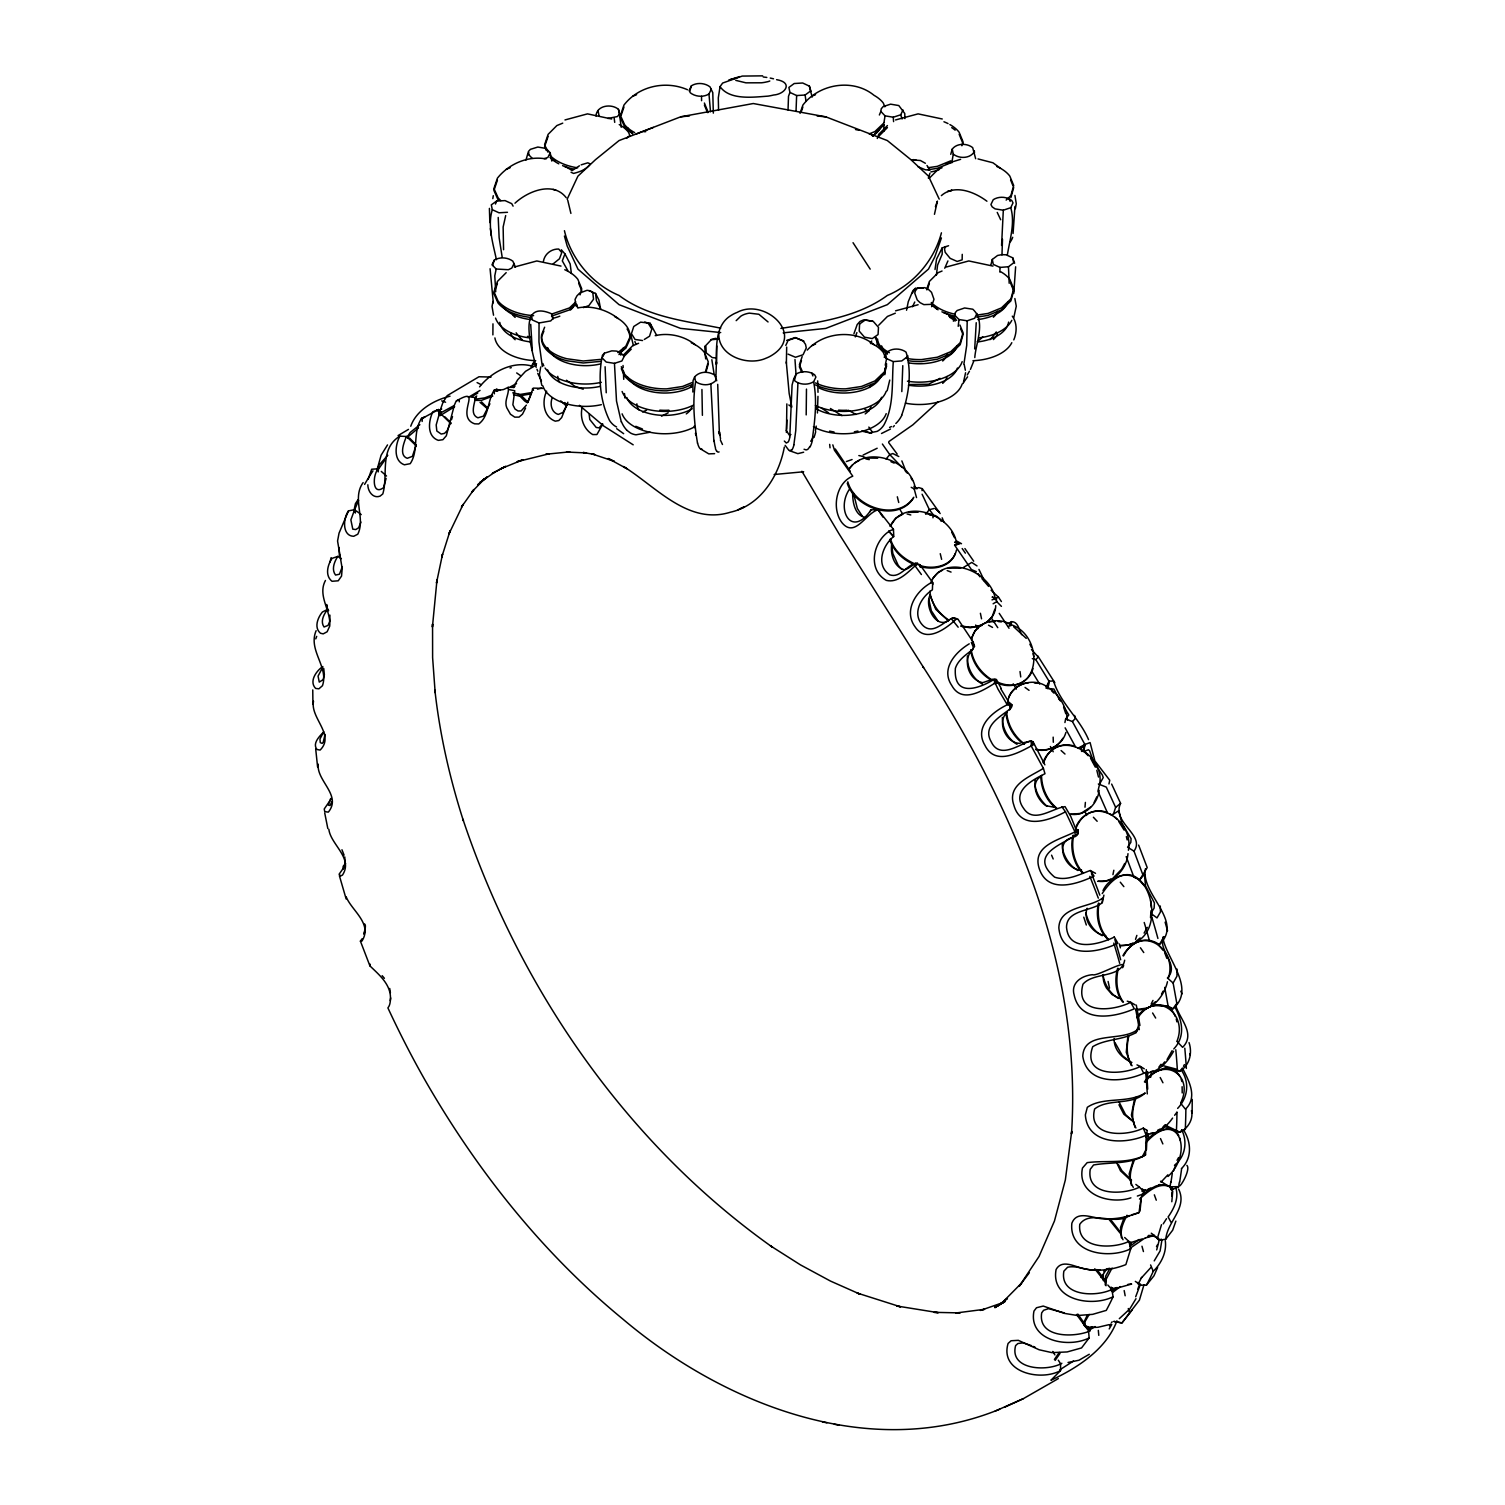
<?xml version="1.0" encoding="UTF-8"?>
<svg xmlns="http://www.w3.org/2000/svg" width="1505" height="1505" viewBox="0 0 1505 1505"><rect width="100%" height="100%" fill="white"/><g stroke="black" fill="none" stroke-linecap="round" stroke-linejoin="round"><path stroke-width="1.5" d="M459.27 401.873L459.27 399.879L456.241 400.857L454.378 405.108L446.327 435.754L442.903 439.686L438.312 440.363C426.592 436.243 428.53 420.892 432.819 411.806L438.613 409.548L441.021 412.238L438.613 409.548L421.268 418.917C412.37 432.556 419.067 450.578 410.207 463.69L404.375 464.8C393.031 460.68 395.288 444.709 399.822 436.149L408.175 436.601M1116.936 1320.788C1106.476 1349.233 1077.053 1368.177 1050.942 1380.254L1060.555 1370.566L1060.573 1363.699L1058.297 1360.181M355.387 512.641L355.199 508.389L358.604 500.431M715.947 376.401L716.418 361.953L716.399 364.191C716.549 347.505 714.593 324.835 731.505 315.203A29.667 23.647 0 0 1 737.13 312.4C764.502 297.444 805.721 334.712 771.745 355.368A29.724 23.591 -0.2 0 1 766.139 358.152C747.628 366.693 716.813 355.594 718.882 332.417M716.399 364.191L716.794 345.981M786.682 347.053L786.363 363.382M329.896 615.112L329.877 621.057L328.052 625.403L324.064 627.002C320.001 621.414 323.951 614.078 327.62 609.356L322.409 612.027C317.743 617.652 313.793 627.604 320.471 633.248L323.199 633.868L327.131 631.761L329.708 626.174C331.251 610.635 317.179 595.717 325.456 580.46M999.715 1409.226C870.097 1462.296 724.037 1404.711 622.807 1319.057C541.969 1252.687 476.031 1169.347 424.241 1078.765C411.147 1055.663 399.088 1031.978 387.895 1007.899C389.851 1005.585 390.265 1002.462 390.435 999.527C391.338 984.646 379.241 974.977 369.91 965.871L370.155 964.178M1192.111 1113.079L1192.242 1099.384M701.932 389.494L702.402 415.324M796.032 111.201L796.634 95.549L789.918 92.407L788.902 87.422L794.189 83.528L802.673 83.001L809.389 86.142L812.136 97.129M602.038 357.87L606.233 362.065L614.454 363.345L621.885 360.974L624.18 356.346L620.004 352.132L616.279 351.06L611.783 350.853L604.352 353.224L602.433 355.312C597.937 376.288 599.912 400.819 609.525 420.459A73.538 33.863 -68.4 0 0 616.58 426.987M817.968 396.342L817.422 412.991M498.211 217.435L499.133 237.658L502.2 257.336M788.037 109.978L788.507 96.282L789.918 92.407M936.43 275.039L937.559 265.181L942.186 254.138L942.168 247.911L945.987 246.557M1023.645 742.661L1031.395 741.1L1033.879 744.524C1019.431 752.293 995.256 766.76 984.834 745.125C973.34 725.673 994.861 710.059 1010.231 703.381L1011.868 704.792L1010.814 708.291C1001.107 716.38 981.881 725.73 991.193 741.72C999.32 759.254 1018.02 745.314 1029.646 741.194L1033.145 741.927L1044.884 764.841M1011.83 706.861L1010.231 703.381L1009.61 709.909L1011.868 704.792L1007.165 704.302L1010.852 706.278M999.884 272.104L999.997 267.42L993.3 264.41L992.303 259.462L997.57 255.474L1001.878 254.646L1006.036 254.797L1012.733 257.825L1013.73 262.754L1008.463 266.742L999.997 267.42M1146.189 1135.222C1125.006 1144.778 1087.268 1144.966 1085.35 1114.866L1087.325 1107.304C1103.522 1096.223 1127.527 1103.974 1145.192 1092.987C1131.534 1105.893 1108.301 1098.086 1094.643 1108.978C1087.174 1137.441 1125.872 1136.877 1143.292 1128.11L1146.189 1135.222L1145.55 1154.918C1129.803 1164.701 1110.596 1161.898 1093.552 1164.983L1090.222 1169.347C1086.008 1196.362 1122.899 1195.158 1139.454 1187.2L1144.214 1191.904L1141.147 1197.34L1139.022 1212.597C1128.637 1216.698 1117.5 1219.106 1106.307 1218.862C1095.377 1220.047 1077.486 1208.553 1071.861 1223.226C1068.625 1253.853 1109.43 1259.309 1130.744 1248.774L1128.863 1241.437L1124.668 1237.505M806.191 414.91L806.473 389.099M1002.499 239.295L1001.973 254.985M969.239 643.839C955.355 652.173 940.493 668.803 951.781 685.509C961.921 703.907 982.088 691.04 994.466 683.42L994.56 679.714L992.811 679.188L982.727 682.668C968.787 680.279 961.883 659.66 972.606 649.614C966.135 654.581 958.027 659.961 955.374 668.314C953.229 698.151 979.567 688.575 994.617 679.037L996.423 679.583L1001.201 688.406M883.774 131.255L883.962 124.877M1099.741 783.691C1104.726 752.669 1056.209 726.99 1043.755 762.527M786.513 429.226L786.852 403.904M605.104 366.75L606.233 392.767M935.019 269.508L936.562 259.067L942.168 247.911M1040.839 775.677C1040.82 787.999 1046.276 800.811 1056.265 808.336M1160.581 1181.218L1169.968 1187.106L1170.815 1182.046M794.979 359.526L795.957 373.334M786.381 432.443L786.87 419.989M884.846 374.651L885.091 368.123M901.721 415.041C908.832 395.345 912.143 372.299 906.066 352.151C900.329 347.73 890.17 347.843 885.58 353.807L886.577 358.66L893.293 361.614C891.694 382.684 894.309 405.729 883.943 424.918A73.538 32.847 69.4 0 1 877.095 431.389L869.457 432.857L861.594 431.088M967.414 655.935C966.699 666.96 972.475 678.567 982.201 684.004M1035.101 780.098C1034.029 790.05 1039.654 799.682 1046.859 806.116M1095.527 873.314L1090.26 870.511C1079.085 874.556 1066.706 881.347 1054.629 877.152C1027.821 854.445 1062.643 844.343 1077.843 833.996L1070.751 816.387L1065.051 806.642C1052.334 808.129 1033.784 824.044 1023.663 808.448C1010.965 791.216 1032.317 780.023 1044.978 773.721L1043.398 768.359L1031.188 745.916L1031.358 742.003M1162.857 937.784C1166.695 959.55 1196.419 988.672 1172.941 1008.802L1169.366 1008.256M852.639 492.267C852.545 501.184 854.313 514.447 864.265 517.25M951.8 162.86L953.267 154.112L952.251 149.108C956.766 143.031 967.075 143.069 972.682 147.641L975.654 158.721M958.196 326.34L959.005 319.549L954.847 315.298L955.242 312.683L957.161 310.5L964.611 307.979L972.813 309.221C986.132 321.393 975.917 342.293 974.788 357.569M1145.474 868.724C1140.132 893.97 1184.322 920.872 1159.452 944.444L1154.185 941.679M492.605 265.482L494.298 260.12C499.886 256.734 507.693 257.317 512.848 261.174L515.387 266.987M530.701 324.346L532.337 350.684M884.056 122.055L885.034 115.847L880.858 111.445L881.234 108.793L883.153 106.61L890.603 104.165L898.805 105.557L904.75 113.458L904.938 118.594M528.669 154.582L528.801 152.475M995.727 605.631C995.463 622.543 975.579 630.501 961.244 625.591M1150.648 1077.335L1151.419 1071.786M1182.215 1092.969L1182.121 1086.742M1009.178 283.26L1008.463 266.742M490.084 268.737L493.32 302.881M489.407 208.386L489.84 222.571M794.772 379.335L796.07 374.087C801.601 370.625 809.445 371.001 814.657 374.801L815.917 377.059L813.603 381.762C808.072 385.242 800.227 384.847 795.016 381.047L793.756 378.79L796.07 374.087M1105.93 1270.051L1103.278 1274.302L1103.353 1280.661M1189.044 1042.589C1192.6 1053.274 1189.514 1065.295 1179.751 1071.409L1165.209 1067.798L1160.844 1069.735M1161.935 1240.026L1160.11 1250.937L1154.222 1260.889M885.241 365.207L886.577 358.66M1114.095 937.201C1098.876 944.482 1068.606 952.74 1066.518 927.231C1066.631 909.396 1091.765 911.522 1102.262 902.68L1102.582 898.128C1088.736 908.324 1059.445 905.954 1058.843 927.889C1061.796 959.325 1097.615 953.154 1117.876 943.278L1114.189 936.806M339.133 547.538L339.49 557.057M689.854 90.864L691.435 85.766C697.022 82.286 704.923 82.925 710.021 86.876L712.787 92.689L713.332 113.138M901.815 391.601L902.793 365.659M328.861 829.349C330.63 844.531 353.581 858.113 342.482 875.063L340.676 875.948L339.095 874.236L343.479 867.99M390.247 1000.656L390.698 997.966M525.96 160.019L528.462 151.459L530.381 149.352L537.831 147.038L546.033 148.449L550.19 152.776L551.827 161.091M500.168 390.397L496.744 389.287L494.242 390.115L494.355 393.821M496.594 391.037L496.744 389.287L493.753 390.905C487.47 401.271 489.031 416.302 478.759 423.959L474.696 423.827C454.077 416.622 484.121 384.998 456.805 400.669M876.982 345.209L877.678 339.189M990.93 264.767L992.303 259.462M953.38 321.186L954.847 315.298M595.999 116.035C596.526 105.331 611.557 103.356 618.461 109.357L619.797 114.606M1084.992 807.207L1085.387 802.41M582.247 406.952C579.651 417.242 583.3 429.076 592.725 434.569L596.921 434.531L602.771 424.128M950.746 154.338L952.251 149.108M1144.007 1284.668L1139.417 1300.132L1121.94 1322.933L1113.945 1321.446L1121.94 1322.933L1131.948 1310.253M1128.411 850.25C1134.469 818.664 1089.733 792.383 1075.68 828.954M316.125 630.708C307.754 650.311 329.012 666.771 322.465 685.697L318.91 688.82L315.655 688.443C308.807 681.483 316.313 670.816 322.804 666.546M932.95 517.795C932.686 511.644 940.343 518.886 941.189 521.313M1171.962 1196.212L1171.962 1192.016M346.15 896.773C351.53 910.581 373.033 923.694 361.896 941.133L360.41 941.133L362.197 938.687M386.108 478.402L383.568 487.658C371.66 496.575 372.657 473.454 378.545 468.751M974.694 348.934L976.237 322.71M934.455 214.312L937.408 201.124L935.414 206.674M342.293 566.783L339.453 574.214L335.559 575.061C331.232 569.567 334.336 561.628 337.797 556.417L341.39 558.656M1164.042 936.787L1159.452 944.444M1013.072 233.501L1014.953 206.448M1128.731 1036.494C1126.436 1046.201 1126.286 1057.187 1132.099 1065.747M1013.768 293.419L1015.63 266.799M1088.548 739.651C1079.367 718.186 1060.442 703.324 1053.538 681.031L1048.985 681.144L1045.975 688.086L1047.931 688.538L1048.985 681.144L1035.797 659.623L1032.317 658.626M1150.516 917.674L1150.968 910.751M1099.007 903.282C1096.844 916.037 1099.252 930.241 1108.715 939.666M325.08 734.365L323.18 742.341L322.164 743.395L320.264 742.605L319.963 738.974L323.312 732.653M536.175 367.333C532.356 350.91 515.613 298.178 551.771 313.868L552.786 318.665L550.717 320.922L539.053 322.973L538.959 341.861L542.327 366.543M408.062 438.275L408.814 436.111L418.522 427.909M1048.985 681.144L1047.931 688.538L1053.933 689.027L1059.482 699.825M903 109.959L900.705 114.794L893.255 117.221L885.034 115.847M1099.177 790.37C1097.615 804.009 1084.955 816.651 1070.601 814.205M1001.577 245.447L1003.308 210.211L995.106 208.894L992.19 206.881L990.93 204.548L993.244 199.695C998.737 196.12 1006.657 196.591 1011.774 200.504L1013.034 202.855L1010.739 207.69L1003.308 210.211M816.218 426.103L815.484 430.543M694.633 376.89L695.649 381.668C701.951 385.92 710.812 386.089 716.135 380.163L715.12 375.366C708.817 371.133 699.957 370.945 694.633 376.89L693.071 380.596L692.846 392.015M976.971 313.473L974.657 318.27L967.207 320.791L959.005 319.549M550.19 152.776L547.876 157.479L544.152 158.646M1141.26 1198.789L1140 1211.168M891.825 543.606C890.038 553.313 893.688 566.952 904.279 569.774C909.603 569.172 913.027 562.494 919.066 564.281M965.589 372.751L963.2 383.493M1072.933 835.369C1069.961 848.481 1073.197 863.268 1082.528 873.107M762.659 75.852L742.21 76.078L722.626 83.057L720.048 86.65L718.299 97.863L718.562 110.241M1127.979 853.674C1126.831 868.31 1114.208 883.661 1098.368 881.253M531.152 367.07L534.294 362.122L532.45 364.323L536.551 363.759M532.206 365.621L533.786 362.31M313.51 701.236C310.049 718.054 335.37 734.76 320.132 750.073L317.066 749.528C312.005 743.583 319.624 736.039 323.82 731.863M474.677 398.298L476.746 395.966M492.812 198.604L493.283 195.706M906.537 310.237L908.286 301.64L912.895 290.672L915.341 288.377L923.318 287.944M789.786 436.732L792.082 384.998L793.756 378.79M422.284 417.882L421.268 418.917L424.73 417.092L422.284 417.882L422.153 421.438M971.572 640.359C973.622 623.39 994.053 616.711 1008.275 623.126M889.756 380.069L887.16 390.792M1015.348 208.706L1016.27 203.721L1014.916 195.424M476.351 397.602L475.317 397.621C474.79 403.867 469.692 414.421 477.894 417.807L483.462 416.132L489.915 403.773M797.932 382.985L795.75 430.693L793.869 444.765M994.805 609.299L992.19 616.599L986.904 622.412M1098.405 903.226C1095.602 915.811 1098.424 930.579 1108.113 939.609M1140.508 1284.104L1135.673 1296.764M1118.271 968.449C1115.788 979.774 1116.183 992.566 1123.445 1002.142M552.128 398.016C549.889 404.074 551.282 412.295 558.261 414.439L562.983 412.426L567.272 404.431M318.232 764.126C316.219 780.794 342.087 795.298 328.335 812.136L324.76 811.628L324.233 808.975L330.855 799.362M812.343 439.046C814.901 420.234 817.347 400.386 813.603 381.762M1175.875 1221.119L1172.696 1230.149L1165.792 1239.179L1160.148 1240.158L1152.774 1235.041M1007.56 702.59C1009.817 684.7 1032.449 676.629 1046.671 686.525M1064.919 722.551L1065.634 718.976L1068.813 714.95L1063.753 706.522M1112.947 874.65L1113.832 870.247M1073.686 835.294C1070.902 848.444 1074.043 863.061 1083.28 873.051M492.963 301.489L492.041 306.474L493.546 315.203M492.963 323.838L492.888 334.9M963.858 364.342L966.718 345.322L967.207 320.791M368.123 479.361L371.679 469.24L378.075 468.789M416.264 444.897L412.389 456.354L407.253 458.31C398.58 455.263 404.149 442.301 406.425 436.412L416.321 445.932M1102.262 902.68L1103.899 895.136M1007.391 254.759C1009.855 239.558 1015.235 222.853 1010.739 207.69M1168.031 1176.477C1194.5 1151.645 1177.945 1106.627 1145.606 1143.085M853.937 333.696L857.192 324.534L859.995 321.43L863.738 319.85L872.75 321.374M1186.899 1165.378C1191.734 1169.893 1175.593 1195.911 1179.506 1181.914M941.434 232.824C934.323 260.064 913.554 284.596 887.329 295.45C856.608 317.8 817.309 322.54 780.888 328.429M1168.313 978.363C1178.283 948 1140.451 923.694 1123.577 955.863M438.745 414.421L442.922 402.55L447.173 395.646L478.966 376.758L491.063 377.059M784.35 447.06C779.026 475.825 760.683 505.492 730.414 512.208C688.067 525.452 655.841 486.397 623.503 466.531L626.776 468.657L608.246 458.517L614.322 461.358L591.484 453.72L594.757 454.548L583.15 452.478L586.48 452.949L566.482 452.027L569.812 451.839L545.864 454.247L549.099 453.795L517.137 461.678L522.95 459.759L500.413 468.902L505.68 466.343L492.342 473.379L503.122 467.698M540.709 366.975L539.448 374.632L541.838 385.374M1117.651 968.298C1114.396 979.398 1115.45 992.548 1122.617 1001.935M1167.466 981.73C1164.287 995.859 1152.341 1011.228 1136.426 1009.817M929.77 595.735C924.616 606.91 936.298 629.748 949.26 620.116M941.434 237.922L934.755 256.979L928.491 269.075L887.329 304.668L825.699 328.429L783.202 332.85M870.906 343.704L871.658 340.958M580.065 294.867L581.739 288.828L577.882 279.384A42.347 24.456 0 0 0 564.77 269.734M705.45 371.942L708.272 361.858L704.396 352.433A42.347 24.456 0 0 0 691.284 342.783M706.014 371.923L708.272 363.871M886.633 363.871L884.376 371.923L874.913 380.953L861.462 386.484L845.697 388.836A45 25.98 0 0 1 815.409 382.891M886.633 365.865L884.376 373.936L874.913 382.947L861.462 388.478L845.697 390.83A45 25.98 0 0 1 815.409 384.885M961.883 145.759L963.012 141.733L959.155 132.29A42.347 24.456 0 0 0 949.862 124.558M1010.89 197.588L1013.693 187.504M1135.033 1004.832L1130.688 1002.274C1113.399 1011.247 1074.382 1015.386 1082.96 984.214C1093.514 971.647 1121.47 978.814 1124.668 960.19M494.298 260.12L492.003 264.767L496.18 269.019L494.769 275.848L495.728 291.707M1161.484 1224.731L1157.289 1238.653M360.955 522.028L358.642 527.766L355.763 529.572L352.791 529.158L350.872 519.883L354.616 509.668L348.502 510.872C343.196 517.927 341.842 535.968 353.713 536.288L357.776 534.219C365.828 518.115 351.606 498.512 363.119 482.597M1134.319 1160.223C1130.951 1168.633 1127.715 1179.149 1133.303 1187.37M1130.744 1248.774L1125.872 1264.614C1113.248 1269.543 1099.29 1271.706 1085.876 1269.11C1076.771 1267.981 1062.285 1258.124 1056.096 1269.524C1050.283 1300.151 1091.765 1307.45 1113.098 1296.764L1111.819 1289.484L1107.812 1285.025M956.465 550.077C952.834 566.67 931.539 570.564 917.881 564.638M1087.118 908.268C1082.735 920.477 1093.232 934.285 1105.742 935.602M1122.561 967.734C1129.747 957.105 1096.788 977.065 1092.498 974.694C1081.963 975.597 1070.563 982.652 1074.156 995.031C1080.157 1023.494 1114.434 1017.643 1134.3 1008.783L1130.688 1002.274L1127.245 1001.164M626.55 138.385L629.485 135.789M931.633 306.7L932.065 305.308M513.374 387.349L508.201 387.349C509.499 394.009 503.836 400.612 506.771 407.761L510.458 414.232L514.766 417.148L519.056 417.111L522.48 414.138L525.546 408.118M1165.792 1239.179C1167.222 1221.364 1187.972 1207.969 1178.584 1189.044M695.649 381.668C692.262 401.703 694.238 423.055 697.511 443.204M928.34 178.136L929.921 173.244M1137.742 1289.315L1139.53 1284.198M1157.646 1267.455L1153.94 1275.845L1146.434 1285.157L1140.564 1285.138L1135.334 1281.376M451.481 419.745L452.497 416.584M1176.891 1041.404C1188.517 1013.411 1155.821 989.613 1137.667 1018.057M440.231 410.583L436.187 424.937L436.826 431.013L441.172 434.042L444.521 433.384L447.23 430.618L450.127 423.714M331.871 801.582L330.103 805.495L328.372 805.137L330.705 798.44M1111.367 814.807L1113.437 814.092L1115.638 807.376L1120.585 803.35L1111.649 784.086M1124.367 1217.056L1120.491 1227.61L1121.413 1237.787M546.635 391.149C541.725 401.289 543.324 416.885 555.307 421.174L558.788 420.553L561.647 417.6L567.837 402.23M1127.885 1036.155L1126.267 1052.277L1131.252 1065.408M944.745 268.247L947.924 260.929M1135.523 939.365L1136.858 935.395M497.421 180.149L493.922 190.477L498.061 199.751M497.421 283.448L493.941 293.776L498.061 303.051A45 25.98 0 0 0 531.378 317.48M548.102 136.372L544.603 146.7L546.259 150.406M621.132 115.358L623.935 107.118M527.484 402.719L533.221 388.121A735.813 399.314 87.9 0 1 542.759 388.44M800.058 113.364L802.861 105.105C819.059 83.716 852.978 78.11 874.01 95.304A42.347 24.456 0 0 1 883.303 103.036L884.846 106.817M801.45 111.238L802.861 107.1M802.165 356.553L799.381 364.812L802.673 372.224M801.469 360.617L799.381 366.806L801.864 372.375M877.302 138.498L878.694 134.359L887.442 125.555M926.591 289.713L929.375 281.454L938.142 272.65L942.055 271.032M927.287 289.637L929.375 283.448M1032.976 668.577C1029.382 682.461 1012.846 688.688 1000.035 684.041M1136.313 1096.957C1132.87 1106.777 1130.293 1118.384 1135.936 1127.922M1144.27 1068.813L1140.376 1066.481C1122.598 1075.341 1081.644 1077.618 1092.724 1046.69C1105.517 1038.845 1122.617 1040.237 1136.049 1032.599L1138.683 1025.15M920.007 564.845L920.289 566.971L920.007 564.845L932.667 582.491L932.404 589.828C920.721 597.353 911.202 614.586 923.524 626.061C933.363 634.64 943.88 621.527 952.74 618.009L955.976 619.383C946.081 628.62 925.989 643.726 915.078 626.832C903.301 610.823 915.905 591.315 930.636 582.981C943.823 551.827 992.134 571.392 995.388 599.874M973.585 361.595L970.424 369.402M531.829 392.429L528.142 401.666M855.292 336.913L856.891 332.624M971.515 638.214L975.052 630.877L979.134 626.644M315.768 638.873L316.708 636.37M561.346 249.792L564.939 253.875L562.306 260.892L567.78 270.561M884.263 357.362L885.58 353.807M543.418 261.362C544.622 253.969 551.3 248.814 558.712 249.04L561.779 252.595L559.465 258.766L553.125 263.902M1173.486 1170.909L1175.913 1164.513M495.465 204.04L496.594 201.087L505.04 200.598L511.738 203.664L513.092 206.147M1096.825 796.841L1094.135 802.447M410.752 426.235C416.321 410.15 434.268 399.973 450.033 396.21M1127.019 1215.231C1123.407 1222.568 1118.516 1231.767 1123.012 1239.763M544.641 327.206L541.574 334.844A42.347 24.456 0 0 0 566.896 358.754L583.244 360.993L600.683 359.375M543.869 331.119L541.574 336.838A42.347 24.456 0 0 0 566.896 360.748L583.244 362.987L600.683 361.369M1065.897 732.446C1062.474 745.013 1048.534 752.5 1036.08 749.189M1077.843 833.996L1078.238 830.102L1075.529 829.575M1163.327 936.618C1157.702 951.028 1180.127 964.63 1167.41 978.005L1173.129 983.01L1176.948 1004.042M567.14 199.224L577.92 176.16L595.416 159.737L619.063 140.567L680.712 116.807L753.271 103.525L825.888 116.863L887.329 140.567L910.864 159.643L928.416 176.047L939.214 199.112M1172.132 1050.659L1167.09 1059.482M1171.812 1201.743L1172.734 1191.189L1169.874 1186.918M1013.787 317.536L1016.27 306.192L1014.859 298.536M1013.787 339.885C1016.947 332.342 1017.286 323.048 1012.301 316.144M496.594 201.087L491.307 204.849L492.304 209.703C487.319 225.731 493.094 243.735 496.424 259.707M879.372 114.982L880.858 111.445M813.81 436.601L810.725 441.266M602.922 356.572L604.352 353.224M890.471 525.678C904.975 497.308 951.837 514.766 956.428 542.421M955.28 553.558C950.332 567.178 933.156 570.301 920.665 566.633M505.68 215.591L503.14 227.029L503.573 249.717M890.095 526.43L895.832 518.096L902.755 514.259M1180.673 1102.92C1194.838 1074.626 1162.838 1055.325 1145.286 1082.321M991.08 590.223L998.511 597.222L992.002 599.893M1124.705 863.437L1121.752 869.119L1113.474 877.678M348.502 510.872L339.039 533.165L337.572 541.01L342.181 568.551L341.541 576.076L338.23 580.798L332.003 581.287C324.798 575.625 327.544 564.864 332.078 558.374L337.797 556.417M1134.356 1099.741L1131.421 1115.092L1135.09 1127.433M1043.059 762.734C1046.84 750.487 1060.291 742.059 1072.915 745.69M1065.634 718.976L1072.425 721.553L1084.898 744.505L1081.455 747.364L1081.587 751.428L1084.014 750.638L1084.898 744.505L1090.09 742.567L1094.869 760.928L1109.749 780.267L1108.959 783.955M785.798 345.435L788.131 340.375L795.637 337.835L803.162 340.995L805.532 344.382L806.266 347.994L803.068 354.747L795.505 357.268L788.093 354.127M1126.192 856.608L1133.905 877.114L1139.624 879.898L1147.205 867.576L1138.627 845.095M912.538 306.738L914.758 302.016M1103.88 1271.781L1104.896 1269.618M1147.299 927.381L1144.101 933.1M1102.224 893.575C1142.935 830.741 1180.353 944.482 1120.83 945.629M691.435 85.766L689.121 90.526L690.381 92.859C695.498 96.809 703.381 97.468 708.968 93.987L711.282 89.228M1008.67 697.229C1011.887 689.252 1019.826 683.515 1028.385 682.762M1031.188 745.916L1033.145 741.927L1031.395 741.1M514.108 263.431L511.794 268.078L508.351 269.715L496.18 269.019M849.347 489.388C835.802 509.48 851.416 538.846 871.132 509.819L878.092 509.8L893.462 529.365L893.782 536.589L888.797 531.209L893.462 529.365M1109.392 1269.43L1105.686 1276.09L1105.216 1284.931M1183.513 1066.33L1184.36 1064.637M1151.231 1003.891L1152.981 1000.411M998.492 683.157L994.466 683.42L996.423 679.583L994.56 679.714M1173.787 1048.947C1185.639 1036.343 1182.366 1020.766 1174.803 1006.864M1161.521 994.165L1163.064 991.193M913.798 497.233C897.902 521.972 854.671 507.618 847.823 481.807M1142.314 1156.687L1146.058 1149.651M848.594 469.823C864.886 444.276 910.318 460.06 915.172 487.545M913.479 498.061C897.544 522.875 855.16 508.577 847.259 483.218M1176.872 1003.308L1172.941 1008.802L1168.125 1006.092L1152.115 1005.491M1109.561 1325.924L1110.521 1324.155M1076.376 826.057C1081.342 814.619 1095.527 807.376 1107.398 812.606M1111.781 1324.475L1109.204 1328.915M1156.498 1246.573L1157.458 1244.823M1177.042 1160.336L1178.603 1157.533M439.968 415.7L454.642 406.707M1133.472 1159.621L1129.164 1173.938L1131.44 1185.282M602.508 423.94L599.122 427.872L596.206 427.476L589.772 419.5L589.17 414.439M869.984 511.813L871.132 509.819M513.186 387.5L517.626 379.824L525.527 371.34L536.25 365.019M1103.015 890.546C1108.433 878.826 1123.99 870.567 1135.936 877.942M969.427 371.265L968.355 373.108A82.944 57.773 48.1 0 1 967.245 374.952M1170.984 1222.229L1168.125 1216.943C1174.088 1208.459 1179.168 1198.13 1175.744 1187.595M1136.049 1032.599L1138.006 1029.27C1121.921 1042.551 1084.033 1030.003 1082.772 1056.171C1086.949 1085.669 1123.106 1082.603 1143.687 1073.328L1140.376 1066.481L1136.99 1064.863M1074.325 836.893L1076.903 835.426L1078.238 830.102C1062.492 839.451 1030.831 844.155 1039.391 869.081C1048.007 894.026 1076.903 884.206 1094.06 876.079L1090.26 870.511M1135.993 1298.683L1129.709 1309.068L1119.306 1318.662M1177.644 1108.414C1187.633 1097.86 1189.872 1083.13 1181.67 1070.563M809.972 446.421L808.26 448.866A80.329 14.467 84.5 0 1 805.928 449.863L804.065 449.243M1122.956 955.694C1128.487 945.234 1141.524 936.524 1153.488 941.509M358.002 499.773L355.425 503.648L354.032 510.308L355.236 512.848M1089.169 1314.467L1084.936 1321.747L1085.519 1326.996M1156.705 1249.902L1159.038 1240.778L1157.684 1237.975M494.242 390.115L497.816 390.924M912.199 293.419L915.341 288.377M957.989 619.232L973.227 642.071L974.506 646.266L972.456 649.52L973.472 647.677L971.929 643.707M1060.028 1353.409L1055.118 1360.426M1163.215 1223.885L1166.526 1218.674M967.602 376.796L963.727 382.195M1009.535 624.744L1011.529 621.659C1018.377 621.584 1018.998 630.256 1021.763 634.696M387.519 444.916L381.104 455.225L376.89 470.312L379.222 464.876L387.782 455.281M1173.599 1051.261C1167.56 1062.078 1157.59 1073.78 1143.988 1072.839M526.374 405.127L521.125 410.959L518.04 410.978L515.011 409.04L512.866 404.77L514.748 390.736L508.859 389.55M1136.821 1017.719C1144.553 1003.854 1168.839 998.361 1175.217 1016.383M996.291 331.947L993.375 335.897A73.538 58.77 20 0 1 989.97 339.679M932.517 578.616L937.935 572.634L942.487 570.188M1144.44 1081.85C1151.494 1071.033 1172.376 1061.063 1179.901 1076.583M1062.831 738.278C1057.601 747.628 1045.881 752.406 1035.609 749.471M1172.583 1118.083C1166.77 1126.53 1157.42 1134.375 1146.659 1134.187M1173.129 983.01L1176.948 976.162L1177.042 969.107M1029.364 1272.684L1019.337 1286.098L1039.052 1256.449L1054.459 1220.988L1065.333 1180.014L1071.71 1131.384L1071.485 1134.017C1082.678 965.796 1012.508 804.874 922.885 666.47L923.562 667.524L838.962 533.729L801.902 471.253M1158.85 1067.214L1161.013 1064.28M1076.527 1314.467L1088.529 1330.796L1089.15 1337.907L1081.549 1347.934L1067.158 1351.942L1051.976 1352.638L1039.165 1349.778L1018.321 1340.334L1011.097 1340.748L1008.087 1343.457C999.433 1372.353 1040.67 1381.665 1060.555 1370.566M849.441 468.375L852.47 464.951M736.171 320.659L740.705 316.276A16.066 13.639 -0.8 0 1 743.79 314.639L745.031 314.169A20.412 17.326 -0.8 0 1 749.434 313.153L758.859 314.263L768.058 321.957M1174.634 1115.299L1176.741 1112.496M322.71 667.317L318.044 676.121L319.267 682.104L323.123 679.639L324.365 674.748L323.763 668.502M925.688 514.014L929.356 509.668L934.304 508.464M1142.483 873.747L1133.999 851.153C1145.738 834.936 1111.386 822.878 1120.585 803.35M1162.763 1064.317L1164.682 1061.89M1181.444 1168.576C1192.299 1158.154 1191.283 1141.919 1183.551 1130.029M1111.386 1322.782L1112.176 1321.785M1076.677 829.161L1074.796 831.494L1075.435 836.498M1167.899 1174.803L1161.013 1182.14M513.826 387.575L515.011 386.127M365 932.103C361.068 939.101 367.672 925.838 364.511 923.938M1181.952 1129.879L1179.92 1132.287L1163.948 1126.116M1112.063 1268.038L1106.137 1279.269L1106.024 1285.759M886.069 459.006L889.794 454.623L892.841 453.551L898.805 456.523M790.915 434.531L789.147 434.945L786.137 430.223M1021.688 1282.937L1001.239 1303.612L1007.428 1298.439L997.984 1305.757L1004.644 1301.11L994.805 1307.676L1005.095 1301.449L994.692 1306.961L1002.085 1303.123M479.549 386.86C491.796 371.679 513.186 360.297 532.996 366.373M1007.127 712.373C996.178 722.005 1006.356 743.903 1020.202 743.32M973.697 152.645C969.182 158.74 958.873 158.683 953.267 154.112M907.064 357.005L901.758 360.918L893.293 361.614M873.126 136.315L869.984 133.644M618.461 109.357L619.458 114.267L617.37 116.562L607.813 118.462M1141.26 1278.065L1150.836 1267.567M345.567 863.324L343.159 866.334L343.234 869.043L345.209 864.66L344.777 856.947M1146.434 1285.157A565.974 330.837 60.6 0 0 1153.263 1271.311C1161.314 1263.391 1166.902 1252.141 1165.284 1240.628M941.378 195.612C954.678 183.855 974.563 191.925 986.923 201.219M384.584 460.474L378.47 469.09L378.188 471.93M1087.062 1315.69L1083.374 1323.271L1084.221 1325.585M1161.202 1239.067L1160.148 1240.158L1157.195 1237.787M1130.142 1248.228L1144.929 1238.051M893.142 426.893L894.346 425.689M546.07 158.947C528.086 155.466 508.728 163.913 497.421 178.154L493.922 188.482L498.061 197.757A45 25.98 0 0 0 500.808 200.598M687.503 89.736C665.699 80.198 638.572 85.973 623.935 105.105L620.436 115.434L624.575 124.708A45 25.98 0 0 0 634.64 132.591M506.188 272.65L497.421 281.454L493.941 291.782L498.061 301.056A45 25.98 0 0 0 533.617 315.655M623.954 354.503L632.702 345.699L638.59 343.272M623.954 356.497L631.253 349.16M878.694 136.353L887.442 127.549M929.375 178.154L938.123 169.35L942.055 167.732M807.244 350.101C823.743 331.834 854.953 329.144 874.048 344.683M878.713 325.231L887.461 316.426L895.325 313.19M937.822 402.042L912.858 424.843L888.834 441.605M1174.464 1165.322C1185.169 1156.912 1187.784 1141.881 1181.745 1129.935M888.815 531.528C872.787 542.346 867.463 569.849 886.332 580.384C898.541 583.451 908.832 571.072 917.072 564.168L915.51 563.34C906.518 565.334 900.141 578.315 889.869 574.854C875.44 565.504 882.419 545.675 893.556 536.627L888.797 531.209M399.822 436.149C378.921 449.111 388.497 474.771 382.797 493.922L380.069 496.123C372.939 498.908 367.766 491.1 367.841 484.779M1140.15 937.954L1135.579 941.754M1090.504 807.169L1081.042 813.358L1069.905 814.412M1155.464 1001.747L1150.817 1005.585M575.775 301.903L569.473 307.923L551.526 314.112M575.775 303.897L569.473 309.917L551.526 316.125M884.357 122.545L874.894 131.556L869.138 133.926M874.894 133.569L884.357 124.539M1006.149 200.09L1010.89 195.594L1013.693 185.51L1009.817 176.085A42.347 24.456 0 0 0 996.705 166.434M484.459 478.947L477.631 484.892L484.459 478.947L471.968 491.815L473.887 489.539L461.452 507.016L463.145 504.42L448.998 533.786L450.127 530.644L441.68 557.339L442.545 554.141L436.469 583.056L436.996 579.877L432.424 627.021L432.556 624.011L432.612 657.629L435.171 692.714L434.889 690.099C439.78 734.515 449.788 778.292 463.408 820.827L462.9 819.209C519.545 988.409 626.306 1143.649 772.611 1247.306L770.372 1245.764L800.491 1264.896L830.553 1281.112L860.352 1294.319L857.116 1293.021L900.536 1306.829L896.811 1306.001L938.273 1312.68L934.191 1312.341L960.096 1312.906L955.863 1313L984.552 1309.294L980.413 1310.422L1003.741 1302.333M1112.628 1292.438L1120.378 1286.587M514.992 203.194C527.709 191.229 553.2 180.845 566.181 197.663M1139.624 879.898L1144.421 874.236L1145.493 885.843L1154.429 902.906L1154.128 908.079L1150.911 913.422L1157.006 917.918L1160.449 911.992L1160.28 906.01M1162.913 1127.226L1165.209 1125.119M1072.425 721.553L1075.172 718.638L1074.626 715.439M1161.578 1128.844L1164.118 1126.549M1040.256 776.825C1029.702 783.973 1037.509 800.19 1046.031 805.721L1054.986 807.395M963.482 567.423L971.76 562.418L977.027 565.936M1139.097 1239.499L1131.666 1245.03M1150.949 1188.216L1143.649 1193.822M617.897 352.622L625.873 346.131L629.974 337.045A45 25.98 0 0 0 614.586 316.539M619.496 353.318L625.873 348.144L629.974 339.039A45 25.98 0 0 0 627.096 328.955M791.555 450.164L788.996 450.465L785.121 445.348M1035.797 659.623L1038.3 657.064L1031.452 649.52M482.24 480.866L486.98 477.047L479.625 482.71L494.919 472.024M1156.047 1185.959L1148.522 1189.759L1141.825 1191.132M477.762 393.05L471.874 396.53M940.061 378.319L928.604 384.227L910.074 384.509M1139.511 1199.052C1147.337 1192.317 1157.721 1182.384 1168.877 1186.335M796.634 95.549L805.119 95.022L810.405 91.128M1146.772 1139.831C1154.429 1132.324 1172.188 1121.771 1178.772 1135.673M1113.437 814.092L1118.892 810.649L1121.827 823.085L1131.083 838.68L1130.819 842.405L1127.602 847.221L1133.999 851.153M1089.639 1329.95L1095.057 1326.545M1059.313 1352.431L1054.403 1359.448M1073.46 1361.066L1059.84 1369.795M510.477 386.766L516.554 383.625M854.595 463.013L859.336 460.38M468.337 397.376L480.039 390.416M1117.067 1287.49L1111.311 1290.876M644.309 339.453L649.539 336.217L651.816 329.012L648.128 323.18L644.761 321.976M998.718 1305.174L1004.155 1301.844M1058.354 1378.58L1023.325 1398.672L995.125 1411.107M993.131 603.787L996.705 601.624L996.31 598.651L992.303 597.109L996.31 598.651M1008.256 623.634L1011.529 621.659L1011.04 625.534L1008.538 626.287M890.49 429.019L881.497 433.496M398.072 435.585L408.457 429.395M419.857 424.692L410.131 432.537L406.952 437.466M1088.924 1328.971L1091.765 1327.316M1089.281 1354.274L1078.972 1360.238L1068.023 1362.476M492.793 396.078L481.243 400.443L475.392 400.349M1043.398 768.359C1029.966 776.825 1006.6 784.651 1013.862 805.194C1020.954 830.685 1049.38 820.564 1065.484 811.759L1074.796 831.494L1077.298 831.663M579.425 165.813L572.069 170.629A42.347 24.456 0 0 0 564.751 166.434M786.626 340.469L795.204 337.534L803.858 341.071M1156.762 1186.109L1159.659 1184.491M1078.69 747.816L1084.898 744.505L1083.299 751.653L1088.454 749.772L1089.639 750.845L1093.815 762.584L1102.356 774.981L1103.24 777.577L1099.685 783.842L1097.916 791.235L1107.567 813.114M877.17 448.245L863.118 455.056M1111.33 1288.713L1117.162 1287.64M1132.813 943.184L1128.054 945.159L1120.04 945.554M661.485 416.151L668.22 412.803M438.632 410.526L441.699 409.003M1157.552 1130.33L1160.355 1128.957M1110.728 879.146L1105.874 881.008L1097.615 881.328M954.603 545.149L958.948 543.945L954.603 545.149L971.402 569.53L976.369 571.655M1023.325 1398.672L1004.889 1407.1M508.201 387.349L503.498 389.55A722.852 392.542 84.1 0 0 493.772 391.131M1147.863 1189.307L1150.196 1188.216M737.939 509.819L743.978 507.016L740.197 508.746M911.221 487.319L914.175 488.862L918.765 487.601L922.283 488.655L940.155 513.544M803.651 452.215L797.838 453.645L789.711 450.785M1158.417 1185.3L1164.625 1184.604L1169.046 1186.203M642.503 411.956L646.642 410.188M562.738 123.147L556.85 125.573L548.102 134.378L544.603 144.687L547.895 152.118M632.683 96.301L636.615 94.683M506.169 169.35L510.101 167.732M811.609 96.301L815.541 94.683M950.746 160.828L937.295 166.359L928.284 167.695M950.746 162.822L937.295 168.353L928.284 169.689M692.15 382.533L682.536 386.484L666.79 388.854A45 25.98 0 0 1 624.575 374.087L621.283 366.674M811.628 345.699L815.559 344.081M454.021 405.635L438.877 413.856M1072.689 837.551C1053.03 841.596 1065.596 870.812 1081.512 870.003M474.865 399.258L484.648 397.903L492.248 394.987M531.246 393.802L519.037 395.984L513.506 394.743M1150.61 1071.805L1153.018 1070.883M1142.276 1238.916L1130.594 1242.66M1145.55 1154.918C1127.264 1164.381 1106.363 1160.11 1087.174 1162.631L1082.471 1168.049C1076.715 1195.215 1110.427 1204.771 1130.913 1197.848M636.164 134.02L653.358 127.417M650.104 432.217L635.994 434.795A80.329 34.803 -67.9 0 1 630.463 432.988L626.532 430.035M581.156 164.835L587.797 162.822L590.299 163.895C586.705 169.369 579.707 171.965 573.518 173.414L571.072 172.285M1169.968 1187.106L1173.298 1189.025L1178.641 1187.031M1131.478 1214.874L1139.022 1212.597M583.338 307.603L588.888 305.59L593.534 299.194L592.801 292.854L590.524 290.992L587.082 290.296L579.764 293.005L576.961 295.827L575.079 299.401L575.794 305.684L578.052 307.547M846.374 461.546L852.075 459.533M1145.794 1008.237L1135.598 1009.61M1137.347 1196.061L1141.862 1194.481L1144.214 1191.904L1142.389 1188.837M948.583 245.729L945.253 246.858L944.538 249.172L945.196 252.313L950.144 258.352L957.18 261.456L962.147 259.819L962.241 254.345M1061.853 1363.285C1046.953 1371.826 1009.159 1369.889 1015.612 1345.602L1017.888 1343.532L1023.174 1342.836L1031.508 1345.658M1078.238 748.399L1083.901 746.725M1089.15 1337.907C1068.569 1348.574 1028.084 1340.842 1033.954 1311.1L1036.494 1307.751L1043.228 1306.058L1064.487 1313.395L1077.486 1315.521L1092.63 1314.354L1106.269 1310.385A572.107 333.847 60.4 0 0 1113.098 1296.764M728.627 80.122L739.689 76.586M714.612 453.645L708.761 453.87L700.07 448.622A73.538 12.322 -83.1 0 1 697.549 443.016M533.541 390.209L532.281 389.061M564.977 119.948L587.496 113.872L611.67 119.008M895.569 119.93L918.088 113.872L942.262 118.989M514.315 267.043L536.834 260.967L561.008 266.084M946.25 163.725L960.642 159.323M946.269 267.025L968.787 260.948L992.961 266.084M895.588 310.82L918.106 304.744M730.057 79.652L733.161 78.787A30.006 9.35 -0.2 0 1 736.773 78.015M981.9 625.516L970.255 627.792L960.811 626.249M1045.956 686.092L1048.439 685.377M1145.512 1237.957L1148.748 1237.016M1115.356 1288.581L1131.515 1284.085M719.07 451.914L718.374 452.102A80.329 11.099 -82.4 0 1 716.643 450.973M710.868 339.603L715.665 338.305M537.492 389.155L541.461 388.102M1129.578 1215.551C1114.528 1226.255 1090.241 1209.173 1079.762 1224.336C1076.978 1249.677 1113.286 1248.981 1128.863 1241.437L1131.365 1242.622A568.1 331.326 60.6 0 1 1130.18 1246.554M930.636 582.981L932.667 582.491L932.78 584.486M510.026 367.991L511.286 367.69M1108.997 1324.663L1097.954 1327.278L1086.685 1327.711M1150.46 1133.359L1152.999 1132.757M994.466 683.42L997.721 682.724L995.652 680.26M655.221 335.671C668.653 332.417 684.418 335.954 695.122 344.683M1106.25 1268.96L1109.843 1268.301M922.038 490.63L922.283 488.655M917.486 562.983L915.51 563.34L915.586 566.595L921.399 574.534M507.467 212.299L499.002 212.788L492.304 209.703M976.726 315.128L987.976 313.435L1001.427 307.904L1010.89 298.893L1013.693 288.81L1009.836 279.384A42.347 24.456 0 0 0 1000.543 271.634M976.726 317.122L987.976 315.429L1001.427 309.898L1010.89 300.887L1013.693 290.804L1010.608 283.26M1147.243 1237.279L1152.886 1236L1156.122 1236.884M1110.709 1288.092L1112.345 1287.847M911.503 159.869L920.42 160.508L925.368 163.274M803.67 471.761L774.153 474.508M1087.532 1327.542L1092.555 1326.977M989.293 621.866L994.937 621.546M577.675 307.904C591.634 305.195 606.985 309.804 618.066 318.496M948.263 568.156L960.736 568.175M1098.349 783.973L1106.288 787.115L1115.638 807.376M680.712 116.807L689.478 115.941M908.663 512.377L918.106 512.208M530.814 392.692L520.467 394.404L512.735 392.843M1142.822 1190.173L1145.399 1189.947M1128.016 1284.329L1131.534 1284.066M868.028 458.047L877.716 458.197M1145.23 1072.463L1148.014 1072.331M1099.91 1269.825C1088.924 1272.12 1078.333 1264.971 1067.628 1267.21L1063.866 1271.161C1059.37 1296.294 1095.696 1297.366 1111.819 1289.484L1113.869 1290.161L1111.179 1287.151M702.139 449.28L700.709 449.092M1148.221 1235.511L1154.73 1235.455M642.56 340.544L635.054 339.472L631.442 333.677L633.755 326.491L640.641 322.145L650.066 323.236L656.763 335.502M643.839 131.706L645.795 131.65M1170.645 1186.749L1178.377 1186.674M1086.76 1326.639L1088.228 1326.676M720.688 328.165C686.054 321.035 648.298 317.48 619.063 295.45C592.236 284.276 570.978 258.879 564.431 230.698M719.352 338.982L711.244 339.735L705.826 345.492L706.24 352.885L712.222 357.588L716.154 357.964M817.121 115.998L825.888 116.863M720.688 332.549L680.505 328.372L619.063 304.668L577.995 269.188L567.178 246.011L564.431 236.04M763.242 76.981L766.816 77.432M998.21 621.509L1001.389 621.922M1161.559 1065.277L1175.405 1068.87L1179.751 1071.409L1182.441 1068.023C1188.743 1080.665 1198.074 1097.126 1185.432 1109.204L1180.748 1103.334M469.805 396.756L475.317 397.621M1034.255 682.856L1037.321 683.345M822.483 1421.943L826.903 1422.808M834.316 1424.257L838.812 1425.122M913.366 159.605L916.15 160.151M865.902 458.95L869.307 459.627M588.963 290.521L595.547 293.437L598.934 300.097L600.42 308.186M642.428 429L635.787 426.31M929.432 514.823L933.194 515.613M855.498 129.524L858.998 130.277M925.387 513.468L933.664 515.237L929.356 509.668L922.095 494.223M770.24 78.053L773.532 78.806M978.024 158.928L992.943 162.785L1000.543 168.334M583.206 389.212L575.042 386.39L566.482 380.257M871.621 433.346L864.566 431.07M553.087 189.385L555.778 190.119M907.101 513.957L910.788 514.973M1064.298 1312.887L1048.515 1308.654L1043.605 1310.291L1041.686 1312.849C1037.547 1338.265 1074.363 1337.757 1090.166 1330.928L1086.384 1325.943M539.053 322.973L532.356 319.982L531.34 315.185M776.599 79.671C793.455 82.512 785.271 94.157 773.683 95.003A29.95 9.218 -0.3 0 1 768.02 96.132C752.669 97.223 729.775 100.327 720.048 86.65M441.68 400.876L445.593 402.23M947.172 570.564L951.066 572.088M1165.002 1125.006L1179.92 1132.287C1187.652 1128.675 1193.71 1119.25 1191.452 1110.615M917.956 166.679L925.293 169.783L929.958 170.084L926.986 165.475M890.96 461.734L894.139 463.089M914.513 563.698C903.771 558.938 893.424 550.36 890.433 538.545M997.665 682.254C1040.237 699.279 1045.862 636.69 1011.134 624.669M1033.258 1346.448L1035.083 1347.238M864.848 409.435L868.761 411.147M1120.905 998.963L1112.176 994.636L1106.551 988.145A17.27 11.175 55.6 0 1 1103.428 974.525M623.653 433.685L616.711 428.699M957.782 619.308L954.565 617.784L951.273 618.593L958.177 627.209M914.363 487.789L914.701 487.865M914.137 564.45C903.094 559.992 893.782 551.225 889.794 539.843M477.085 382.571L481.092 384.64M855.969 414.477L848.293 410.225M735.776 80.367L745.934 82.831L761.398 82.794A16.442 3.537 0 0 0 764.559 82.361L767.832 81.665A16.31 3.537 0.2 0 0 769.808 80.988M988.522 625.215L992.548 627.416M1109.712 813.866L1112.496 815.371M1131.892 1062.417C1122.128 1058.41 1113.756 1049.662 1114.095 1038.525M633.191 444.822L603.806 426.084L579.425 405.334M1102.318 935.696C1093.514 931.275 1087.795 922.095 1085.839 912.651M948.319 620.718L935.771 609.299L929.77 594.682M1143.292 1128.11L1146.697 1130.123M450.936 423.657L436.807 409.943M956.54 540.953L961.488 543.7L954.678 542.12L956.315 543.173M828.709 412.934L820.921 407.667M990.967 679.921C980.244 673.807 972.305 662.463 970.669 650.179M830.44 408.513L841.953 415.662M1017.004 744.317C1007.823 738.899 1002.142 728.044 1002.386 717.452M486.943 408.325L480.057 402.381M1118.441 998.436C1109.956 993.639 1104.595 984.402 1102.996 974.977M1170.645 1187.313L1173.298 1189.025M1073.855 867.783L1077.825 870.492M1134.3 1122.41L1123.84 1114.208L1118.949 1104.764M991.381 679.526C980.978 672.81 972.926 662.106 971.195 649.652M1013.636 626.738L1026.26 638.383M516.685 372.939L520.692 375.742M1024.021 744.241C1013.58 737.318 1006.845 725.09 1006.017 712.674M1049.38 688.312C1059.821 695.235 1066.556 707.463 1067.384 719.879M1025.037 687.428L1029.044 690.343M356.252 510.91L361.219 514.597M1135.861 1184.416L1139.454 1187.2M1151.287 1233.197L1154.241 1235.473M386.54 476.031L381.292 471.422M566.444 406.049L560.725 400.876M1129.446 1061.251L1122.373 1055.626L1114.979 1042.626M1024.491 743.959C1014.408 736.528 1007.579 724.864 1006.657 712.298M1132.005 1120.473L1125.458 1114.471L1118.911 1101.66M1138.533 879.484L1144.289 885.711M948.771 620.079C938.857 613.607 930.974 603.26 929.845 591.183M528.048 402.268L522.235 396.473M1130.575 1180.221L1120.51 1170.834L1116.973 1163.346M1131.553 1180.183L1121.959 1170.777L1118.422 1164.625M1157.872 944.105L1162.951 950.088M451.011 422.867L444.934 416.885M981.937 578.635L988.616 586.404M1083.769 751.164L1088.171 755.717M1056.792 808.185C1047.16 800.19 1041.648 787.924 1041.535 775.47M1061.1 750.525L1064.994 754.043M1137.78 1282.448L1140.564 1285.138M1114.96 817.215L1117.105 819.341M914.344 486.266L916.921 488.862M996.705 601.624L1001.427 606.365M564.488 402.531L567.103 405.165M1120.247 1233.253L1108.922 1219.313M1120.134 1231.767L1110.107 1218.824M481.6 401.929L487.338 407.761M409.586 438.106L414.646 443.26M520.448 338.004L522.122 339.697M528.067 154.037L532.224 158.364M1177.399 1041.874L1182.629 1047.348C1196.193 1033.634 1179.168 1018.565 1175.593 1005.02M1051.487 690.644L1053.782 693.053M1093.401 817.253L1097.164 821.279M722.475 444.502L720.331 439.93M905.182 470.783L907.365 473.172M788.846 404.996L791.818 406.99L789.166 393.445L786.287 361.934M518.378 394.479L524.587 400.913A17.232 7.393 51.7 0 0 527.239 402.606M382.157 975.673L384.396 978.306M1105.159 1282.053L1094.756 1268.771M1105.818 1281.075L1096.9 1269.524M1118.892 821.73L1124.179 830.158M862.421 516.366L857.361 508.502L853.429 493.057M938.123 621.114L931.35 610.785L928.698 598.915M1120.284 882.193L1123.859 886.633M882.984 517.118L878.092 509.8C865.902 512.829 855.066 538.677 841.953 522.668C831.287 508.615 836.14 482.691 852.771 476.182L834.466 450.258L832.811 444.859M784.331 441.04L786.325 443.034L788.168 442A63.812 8.24 85.1 0 0 789.843 437.09M888.684 442.602L897.206 454.134M1061.834 806.718L1065.484 811.759M1090.542 758.219L1095.339 767.174M1077.806 1314.053L1083.863 1322.613M882.382 444.031L889.794 454.623L902.097 467.434M1140.414 947.774L1143.762 952.552M850.306 471.291L835.275 448.979M964.912 548.554L973.697 561.196M962.184 548.535L965.382 553.163M998.511 597.222L1001.408 601.567M1180.804 991.193L1182.027 993.864M975.673 625.027L978.005 628.62M853.034 242.7L870.191 269.132M1037.81 655.954L1054.836 682.724M716.625 451.143L715.421 448.753M1058.598 698.057L1060.461 700.973M900.253 510.101L902.661 513.901M564.939 253.875L570.169 263.977L571.392 273.496M1031.997 671.569L1039.692 684.135M1013.185 683.816L1016.383 689.045M951.743 532.3L954.509 537.68M1152.604 1012.997L1155.671 1018.038M972.87 643.576L974.506 646.266M1052.823 1351.452L1054.892 1354.914M1170.232 1187.389L1171.285 1189.947M911.033 478.044L912.5 480.49M997.232 212.412L1000.693 219.749M541.499 381.085L537.755 373.334M1065.126 727.837L1075.661 747.138M978.118 573.65L979.83 576.772M327.751 610.089L326.322 604.446M1012.733 257.825L1014.615 263.187M1160.205 1077.524L1162.951 1082.772M984.552 581.137L978.946 569.417M1029.872 644.159L1031.358 647.15M1164.682 952.684L1166.845 958.365M995.539 683.797L998.003 689.158A617.012 232.372 61.1 0 1 1007.052 704.415M809.389 86.142L810.95 91.391M1008.877 198.491L1010.175 201.444M876.042 337.421L879.353 344.833A45 25.98 0 0 0 889.417 352.716M875.214 337.553L879.353 346.827A45 25.98 0 0 0 887.404 353.562M620.436 117.428L624.575 126.702A45 25.98 0 0 0 632.627 133.456M621.283 368.669L624.594 376.081A45 25.98 0 0 0 666.79 390.83L682.536 388.478L692.15 384.528A27.824 16.066 0 0 1 690.456 387.5M536.946 369.271L537.793 371.189M1160.505 1138.57L1162.857 1143.932M719.804 435.152L718.619 431.841M901.852 460.906L906.01 471.592M715.12 375.366L716.719 380.746M1150.591 1264.953L1153.263 1271.311M1010.608 179.96L1012.921 185.623M959.155 134.284L963.012 143.728M959.927 325.061L963.031 332.605L960.209 342.67L950.765 351.7L937.295 357.231L921.549 359.582A45 25.98 0 0 1 906.142 358.341M960.717 328.937L963.031 334.599L960.209 344.664L950.765 353.694L937.295 359.225L921.549 361.576A45 25.98 0 0 1 908.268 360.711M885.636 358.096L883.322 352.433A42.347 24.456 0 0 0 870.21 342.783M704.378 103.036L708.253 112.48M704.378 105.03L707.482 112.593M630.087 136.071L628.544 132.308A42.347 24.456 0 0 0 619.251 124.558M578.654 283.279L581.739 290.822M942.168 517.833L943.898 522.084M621.302 421.964L616.504 401.045L614.454 363.345M1063.621 707.105L1065.747 713.615M634.884 341.541L636.051 344.457M341.955 849.742L344.081 855.141M369.91 965.871L360.41 941.133M650.066 323.236L651.646 327.375M576.697 304.311L577.243 305.797M811.741 372.864L812.888 375.949M600.947 309.202L596.432 300.661L595.547 293.437M567.724 200.184L570.903 213.409M1154.335 1194.82L1156.273 1200.2M551.771 313.868L553.087 319.098M619.458 114.267L621.245 127.285M900.705 114.794L902.116 118.951M1096.825 770.315L1098.481 777.05M1181.124 1079.01L1181.914 1081.531M630.858 335.051L633.417 345.604M1128.28 1308.541L1129.559 1312.736M328.165 609.318L328.598 610.748M346.15 898.993L339.378 875.684M339.547 554.705L340.318 557.828M708.968 93.987L710.511 111.746M1165.115 922.208L1167.56 930.805M620.004 352.132L620.869 355.18M1141.975 1246.215L1143.443 1251.558M914.175 488.862L916.526 497.572M914.25 486.077L914.852 488.354M964.329 365.094L965.363 370.249M1033.07 653.659L1033.822 656.613M897.319 496.782L898.73 502.501M940.249 553.69L941.622 559.352M1126.361 836.573L1127.17 839.941M695.404 433.271L695.686 434.494M1176.252 1019.054L1176.872 1021.839M1179.732 1137.93L1180.24 1140.244M711.846 359.714L714.085 373.898M980.395 613.269L981.542 618.818M597.993 110.523L598.99 115.434M324.723 813.001L327.827 828.559M705.713 358.905L705.149 354.465M1164.72 987.393L1168.125 1006.092M805.119 95.022L806.003 101.418M1124.179 1290.556L1125.157 1295.767M1150.591 900.517L1151.306 907.327M710.849 384.001L713.878 441.473M326.98 604.935L327.338 607.155M389.72 988.465L390.397 992.792M891.6 544.565L892.86 553.558L898.015 564.939A22.688 14.053 73 0 0 901.721 569.285M1020.014 671.531L1020.729 676.949M614.172 118.086L614.717 122.357M490.385 228.572L491.27 235.551M1190.041 1053.538L1190.248 1055.099M694.313 426.084L694.501 427.665M829.669 444.389L830.045 447.813M705.13 351.869L704.716 346.15M315.693 748.926L317.593 766.948M817.685 380.859L818.005 392.316M719.39 433.967L717.716 384.339M1098.33 1330.345L1098.782 1335.349M907.722 355.556L907.891 357.626M624.519 393.558L624.895 397.978M893.255 117.221L893.594 121.623M623.032 365.489L623.202 367.672M974.337 150.82L974.45 152.927M623.371 370.625L623.728 379.335M1062.267 843.929L1062.361 847.578A22.5 14.523 57.7 0 0 1066.989 859.807A23.271 15.012 57.7 0 0 1073.836 867.802M1053.161 737.13L1053.312 742.266M1148.315 1133.829L1148.409 1137.084M701.518 96.339L701.575 100.685M312.758 689.911L312.927 704.378M954.753 316.144A45 25.98 0 0 1 941.923 311.836M938.085 309.785A45 25.98 0 0 1 931.294 304.48M954.753 314.15A45 25.98 0 0 1 931.294 302.486M951.743 127.662A42.347 24.456 0 0 1 955.148 130.164M943.936 121.773A42.347 24.456 0 0 1 948.018 123.579M949.881 317.423A42.347 24.456 0 0 1 955.167 321.035M943.955 312.645A42.347 24.456 0 0 1 956.672 320.377M573.461 169.068A45 25.98 0 0 1 562.588 165.644M558.788 163.838A45 25.98 0 0 1 550.002 157.404M577.657 167.845A45 25.98 0 0 1 550.002 155.41M815.71 431.634A72.391 13.489 83.9 0 1 813.942 437.372M793.906 444.972A73.538 11.118 83.8 0 1 791.574 450.24M812.531 439.817A82.944 15.445 83.1 0 1 810.047 446.891M720.538 438.726A72.391 9.576 -83.1 0 1 719.729 432.33M696.044 435.397A63.812 12.059 -81.8 0 1 695.743 434.249M715.533 448.095A82.944 10.986 -83.8 0 1 714.085 440.401M626.607 429.903A82.944 35.631 -69.4 0 1 621.452 421.72M520.354 338.061A72.391 56.833 -20.1 0 1 516.14 332.793M982.746 336.875A63.812 50.813 22.9 0 1 977.291 341.503M901.852 415.23A82.944 39.581 68.4 0 1 895.814 423.488M891.412 426.536A80.329 38.039 70 0 1 889.568 427.382M601.36 404.676A43.457 25.096 0 0 1 569.379 404.582A43.57 25.152 0 0 1 545.073 390.397A43.419 25.058 0 0 1 542.872 385.882M559.822 382.477A27.824 16.066 0 0 1 557.753 376.325M600.175 386.352A38.641 22.312 0 0 1 547.632 369.948M601.36 382.308A43.457 25.096 0 0 1 569.379 382.214A43.57 25.152 0 0 1 545.073 368.029M543.813 365.828A43.419 25.058 0 0 1 542.872 363.514M623.446 347.805A38.641 22.312 0 0 1 618.95 354.597M600.175 364.003A38.641 22.312 0 0 1 547.632 347.599M494.9 337.91A43.57 25.152 0 0 0 508.126 353.731A43.438 25.077 0 0 0 535.686 360.673M515.143 339.735A27.824 16.066 0 0 1 510.609 332.906M530.889 341.955A38.641 22.312 0 0 1 499.735 322.315M622.111 413.837A43.57 25.152 0 0 0 665.605 433.741A43.438 25.077 0 0 0 695.084 426.592M692.018 406.82A27.824 16.066 0 0 1 686.28 413.913M639.042 410A27.824 16.066 0 0 1 636.878 403.848M692.187 408.777A38.641 22.312 0 0 1 653.659 414.458A38.641 22.312 0 0 1 626.832 397.527M813.396 426.762A43.57 25.152 0 0 0 874.969 426.028A43.438 25.077 0 0 0 886.2 413.63M857.925 431.032A37.023 21.371 0 0 1 854.37 431.766M834.015 431.973A37.023 21.371 0 0 1 829.612 431.107M870.943 406.82A27.824 16.066 0 0 1 865.206 413.913M817.968 409.981A27.824 16.066 0 0 1 816.049 405.936M881.573 397.282A38.641 22.312 0 0 1 855.066 414.383A38.641 22.312 0 0 1 816.444 408.927M905.483 403.19A43.57 25.152 0 0 0 950.332 397.057A43.57 25.152 0 0 0 959.927 388.535A43.419 25.058 0 0 0 962.165 383.982M947.078 376.513A27.824 16.066 0 0 1 942.694 383.361M957.406 368.067A38.641 22.312 0 0 1 908.418 385.186M1011.812 342.689A43.57 25.152 0 0 1 972.964 360.711M997.458 333.771A27.824 16.066 0 0 1 993.356 339.584M1008.613 322.089A38.641 22.312 0 0 1 977.836 341.898M1012.696 237.301A43.457 25.096 0 0 1 1010.344 241.816M1011.812 320.339A43.57 25.152 0 0 1 979.059 337.873M997.458 311.403A27.824 16.066 0 0 1 993.356 317.216M1008.087 301.903A38.641 22.312 0 0 1 977.836 319.53M955.525 318.326A38.641 22.312 0 0 1 948.827 316.295M936.768 308.92A38.641 22.312 0 0 1 934.511 306.324M907.44 381.198A43.57 25.152 0 0 0 950.332 374.707A43.57 25.152 0 0 0 959.927 366.166A43.419 25.058 0 0 0 962.165 361.633M947.078 354.164A27.824 16.066 0 0 1 942.694 360.993M957.406 345.717A38.641 22.312 0 0 1 908.418 362.837M887.442 353.957A38.641 22.312 0 0 1 881.591 345.924M815.428 405.466A43.57 25.152 0 0 0 874.969 403.679A43.438 25.077 0 0 0 886.2 391.281M846.995 410.244A37.023 21.371 0 0 1 838.567 410.131M870.943 384.452A27.824 16.066 0 0 1 869.382 387.481M881.573 374.933A38.641 22.312 0 0 1 819.247 388.027M622.111 391.469A43.57 25.152 0 0 0 665.605 411.392A43.438 25.077 0 0 0 693.071 405.315M668.935 410.207A36.891 21.296 0 0 1 659.811 410.15M692.187 386.409A38.641 22.312 0 0 1 627.773 377.285M495.54 318.082A43.57 25.152 0 0 0 508.126 331.382A43.438 25.077 0 0 0 529.591 337.873M530.889 336.875A36.91 21.315 0 0 1 527.502 336.386M515.143 317.386A27.824 16.066 0 0 1 512.528 314.601M573.969 306.117A38.641 22.312 0 0 1 570.433 309.992M559.822 316.163A38.641 22.312 0 0 1 553.163 318.251M530.889 319.587A38.641 22.312 0 0 1 502.538 306.305M554.856 161.204A38.641 22.312 0 0 1 553.219 159.248M632.664 133.832A38.641 22.312 0 0 1 627.754 127.906M880.989 126.984A38.641 22.312 0 0 1 872.787 135.958M938.951 169.839A38.641 22.312 0 0 1 930.861 171.909M364.605 484.403A551.244 318.891 62.6 0 1 372.958 470.858M330.028 561.967A581.984 354.014 54.7 0 1 331.138 557.64M1141.618 1277.35A561.158 327.601 60.4 0 1 1138.175 1284.104M858.847 455.564A16.988 12.397 12 0 1 866.767 458.329M1103.24 1274.265A530.832 308.958 60.2 0 1 1101.077 1277.557M1147.562 1072.03A533.692 310.67 60.2 0 1 1147.694 1075.718M1146.302 1132.663A533.692 310.67 60.2 0 1 1145.888 1137.216M1119.4 943.974A532.864 323.048 58.3 0 1 1120.397 947.83M1084.898 811.552A480.565 237.188 60.9 0 1 1086.648 815.465M1050.377 746.518A511.305 232.523 61.1 0 1 1053.199 751.748M868.837 427.081A667.072 47.803 57.7 0 1 872.091 431.728M1051.581 855.179A507.392 261.456 60.5 0 1 1053.18 858.979M1083.769 917.166A510.948 296.316 58.8 0 1 1086.309 925.011M1108.094 981.429A530.117 333.489 56.8 0 1 1109.524 988.127M991.231 617.765A717.227 176.179 59.6 0 1 997.777 627.679M1144.214 922.49A568.702 359.507 56.8 0 1 1149.538 941.189M1175.781 1049.737A573.65 347.787 58.7 0 1 1177.343 1069.716M1176.966 1112.007A569.285 334.261 60.2 0 1 1176.44 1130.255M1172.282 1173.392A568.645 330.197 60.8 0 1 1170.965 1182.159M1146.283 1069.622A570.207 345.604 58.8 0 1 1147.694 1089.169M1147.073 1130.349A572.239 335.897 60.2 0 1 1146.415 1149.858M1000.787 688.839A610.183 228.553 61.2 0 1 1009.78 703.776M1091.501 873.596A539.543 296.41 59.6 0 1 1099.816 895.155M1114.885 939.684A537.68 340.111 56.8 0 1 1120.679 959.776M1136.294 1005.095A557.302 351.775 57 0 1 1139.925 1025.488M999.245 613.363A743.169 185.397 59.8 0 1 1009.027 628.262M1089.827 876.38A543.625 299.928 59.3 0 1 1098.311 898.146M1113.794 943.089A538.677 343.14 56.4 0 1 1119.701 963.351M1151.965 917.674A577.939 368.33 56.7 0 1 1157.909 938.443M1135.635 1009.065A560.236 355.086 56.7 0 1 1139.323 1029.608M1184.792 1048.195A577.939 351.436 58.9 0 1 1186.354 1068.418M1145.832 1074.194A576.095 349.856 58.6 0 1 1147.28 1093.928M1185.865 1109.448A572.803 336.631 60.4 0 1 1185.282 1129.578M1181.613 1168.708A572.841 332.737 61.1 0 1 1179.657 1182.046M859.581 323.989L859.242 331.138L864.51 337.176L872.26 338.587L878.073 334.524L878.487 327.338L873.182 321.318L865.356 319.925L859.581 323.989M915.717 289.957L914.739 293.08L917.241 299.965L920.119 302.712L923.882 304.631L930.767 304.367L932.968 302.392L933.965 299.269L931.52 292.327L928.623 289.581L924.841 287.662L917.881 287.982L915.717 289.957M973.227 642.071L971.44 642.654L973.227 642.071M950.558 190.684L947.642 191.511L952.007 190.288L950.558 190.684M938.292 510.966L935.659 508.709L939.176 512.001L938.292 510.966"/></g></svg>
